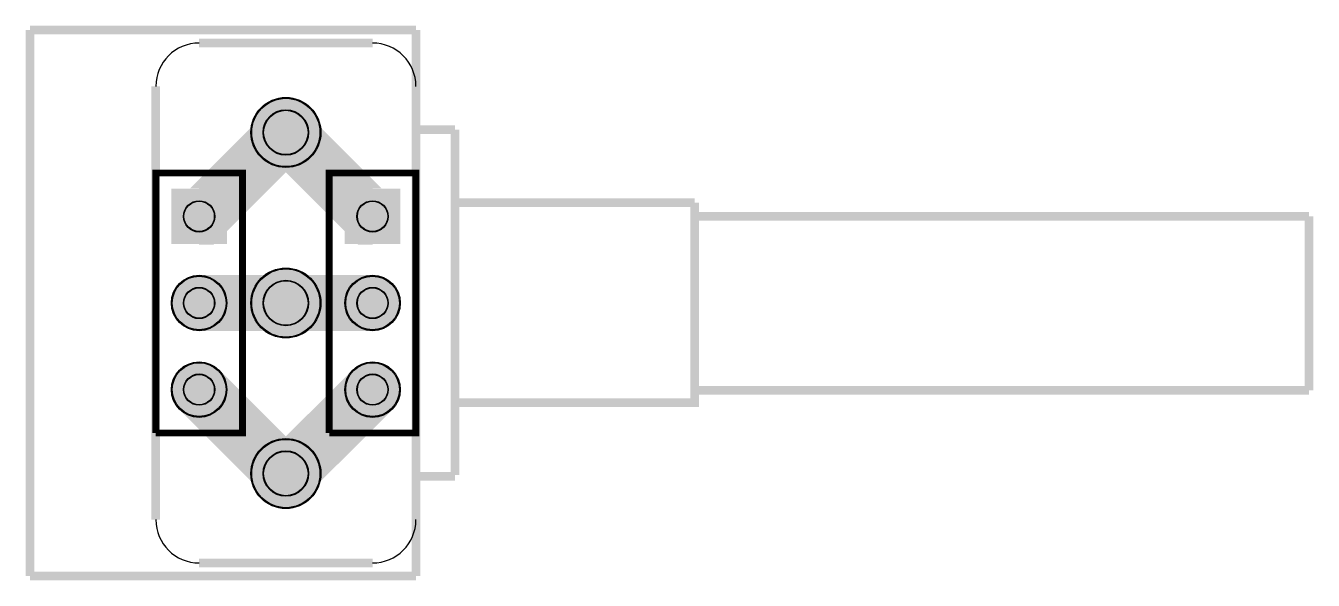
# Model space of a CAD drawing. Extents: x -150 to 1335, y -20 to 620.
import ezdxf

# ---------------------------------------------------------------- set-up
doc = ezdxf.new("R2010")
doc.units = 9
for name, color, linetype, true_color in [('BoardOutLine', 7, 'Continuous', 0xff00ff), ('BottomLayer', 7, 'Continuous', 0x0000ff), ('BottomSilkLayer', 7, 'Continuous', 0x66cc33), ('BottomSolderMaskLayer', 7, 'Continuous', 0xaa00ff), ('Multi-Layer', 7, 'Continuous', 0xc0c0c0), ('TopLayer', 7, 'Continuous', 0xff0000), ('TopSilkLayer', 7, 'Continuous', 0xffcc00), ('TopSolderMaskLayer', 7, 'Continuous', 0x800080)]:
    doc.layers.add(name, color=color, linetype=linetype, true_color=true_color)

msp = doc.modelspace()

# ---------------------------------------------------------------- hatches: boundary and pattern name
at = {"layer": 'BottomSolderMaskLayer'}
for points in [[(109.63, 496.85, 1), (190.37, 496.85, 1)], [(18, 432), (18, 368), (82, 368), (82, 432)], [(218, 432), (218, 368), (282, 368), (282, 432)], [(18, 300, 1), (82, 300, 1)], [(109.63, 300, 1), (190.37, 300, 1)], [(218, 300, 1), (282, 300, 1)], [(18, 200, 1), (82, 200, 1)], [(218, 200, 1), (282, 200, 1)], [(109.63, 103.15, 1), (190.37, 103.15, 1)]]:
    msp.add_hatch(color=256, dxfattribs=at).paths.add_polyline_path(points)
at = {"layer": 'Multi-Layer'}
for points in [[(110.63, 496.85, 1), (189.37, 496.85, 1)], [(19, 431), (19, 369), (81, 369), (81, 431)], [(219, 431), (219, 369), (281, 369), (281, 431)], [(19, 300, 1), (81, 300, 1)], [(110.63, 300, 1), (189.37, 300, 1)], [(219, 300, 1), (281, 300, 1)], [(19, 200, 1), (81, 200, 1)], [(219, 200, 1), (281, 200, 1)], [(110.63, 103.15, 1), (189.37, 103.15, 1)]]:
    msp.add_hatch(color=256, dxfattribs=at).paths.add_polyline_path(points)
at = {"layer": 'TopSolderMaskLayer'}
for points in [[(109.63, 496.85, 1), (190.37, 496.85, 1)], [(18, 432), (18, 368), (82, 368), (82, 432)], [(218, 432), (218, 368), (282, 368), (282, 432)], [(18, 300, 1), (82, 300, 1)], [(109.63, 300, 1), (190.37, 300, 1)], [(218, 300, 1), (282, 300, 1)], [(18, 200, 1), (82, 200, 1)], [(218, 200, 1), (282, 200, 1)], [(109.63, 103.15, 1), (190.37, 103.15, 1)]]:
    msp.add_hatch(color=256, dxfattribs=at).paths.add_polyline_path(points)

# ---------------------------------------------------------------- linework, layer by layer
at = {"layer": 'BoardOutLine', "const_width": 10}
for points in [[(50, 600), (250, 600)], [(0, 50), (0, 550)], [(300, 550), (300, 50)], [(250, 0), (50, 0)]]:
    msp.add_lwpolyline(points, dxfattribs=at)
at = {"layer": 'BoardOutLine'}
for centre, start, end in [((50, 550), 90, 180), ((250, 550), 0, 90), ((50, 50), 180, 270), ((250, 50), 270, 0)]:
    msp.add_arc(centre, 50, start, end, dxfattribs=at)
at = {"layer": 'BottomLayer', "const_width": 65}
for points in [[(50, 400), (53.15, 400), (150, 496.85)], [(250, 400), (246.851, 400), (150, 496.851)], [(50, 300), (250, 300)], [(50, 200), (146.85, 103.15), (150, 103.15)], [(250, 200), (153.149, 103.149), (150, 103.149)]]:
    msp.add_lwpolyline(points, dxfattribs=at)
at = {"layer": 'BottomSilkLayer'}
for points, const_width in [([(0, 375), (0, 450), (100, 450), (100, 150), (0, 150)], 8), ([(200, 375), (200, 450), (300, 450), (300, 150), (200, 150)], 8), ([(0, 150), (0, 375)], 7.992), ([(200, 150), (200, 375)], 7.992)]:
    msp.add_lwpolyline(points, dxfattribs=dict(at, const_width=const_width))
at = {"layer": 'BottomSolderMaskLayer'}
for centre, radius in [((150, 496.85), 40.37), ((150, 496.851), 26.241), ((50, 400), 18.065), ((250, 400), 18.065), ((50, 300), 32), ((150, 300), 40.37), ((250, 300), 32), ((50, 300), 18.065), ((150, 300), 26.241), ((250, 300), 18.065), ((50, 200), 32), ((250, 200), 32), ((50, 200), 18.065), ((250, 200), 18.065), ((150, 103.15), 40.37), ((150, 103.148), 26.241)]:
    msp.add_circle(centre, radius, dxfattribs=at)
at = {"layer": 'Multi-Layer'}
for centre, radius in [((150, 496.85), 39.37), ((150, 496.851), 25.591), ((50, 400), 17.5), ((250, 400), 17.5), ((50, 300), 31), ((150, 300), 39.37), ((250, 300), 31), ((50, 300), 17.5), ((150, 300), 25.591), ((250, 300), 17.5), ((50, 200), 31), ((250, 200), 31), ((50, 200), 17.5), ((250, 200), 17.5), ((150, 103.15), 39.37), ((150, 103.148), 25.591)]:
    msp.add_circle(centre, radius, dxfattribs=at)
at = {"layer": 'TopLayer', "const_width": 65}
for points in [[(50, 400), (53.15, 400), (150, 496.85)], [(250, 400), (246.851, 400), (150, 496.851)], [(50, 300), (250, 300)], [(150, 103.15), (146.85, 103.15), (50, 200)], [(150, 103.149), (153.149, 103.149), (250, 200)]]:
    msp.add_lwpolyline(points, dxfattribs=at)
at = {"layer": 'TopSilkLayer', "const_width": 10}
for points in [[(-145, 615.001), (-145, -14.96)], [(300, 615.001), (-145, 615.001)], [(300, 615.001), (300, -14.921)], [(300, 500.001), (345, 500.001)], [(345, 500.001), (345, 101.351)], [(345.747, 415.65), (621.338, 415.65)], [(621.338, 415.65), (621.338, 185.001), (345.747, 185.001)], [(621.338, 400.001), (1330, 400.001)], [(1330, 400.001), (1330, 199.224)], [(621.338, 199.224), (1330, 199.224)], [(345, 100.001), (300, 100.001)], [(-145, -14.999), (300, -14.999)]]:
    msp.add_lwpolyline(points, dxfattribs=at)
at = {"layer": 'TopSolderMaskLayer'}
for centre, radius in [((150, 496.85), 40.37), ((150, 496.851), 26.241), ((50, 400), 18.065), ((250, 400), 18.065), ((50, 300), 32), ((150, 300), 40.37), ((250, 300), 32), ((50, 300), 18.065), ((150, 300), 26.241), ((250, 300), 18.065), ((50, 200), 32), ((250, 200), 32), ((50, 200), 18.065), ((250, 200), 18.065), ((150, 103.15), 40.37), ((150, 103.148), 26.241)]:
    msp.add_circle(centre, radius, dxfattribs=at)

doc.saveas('drawing.dxf')
